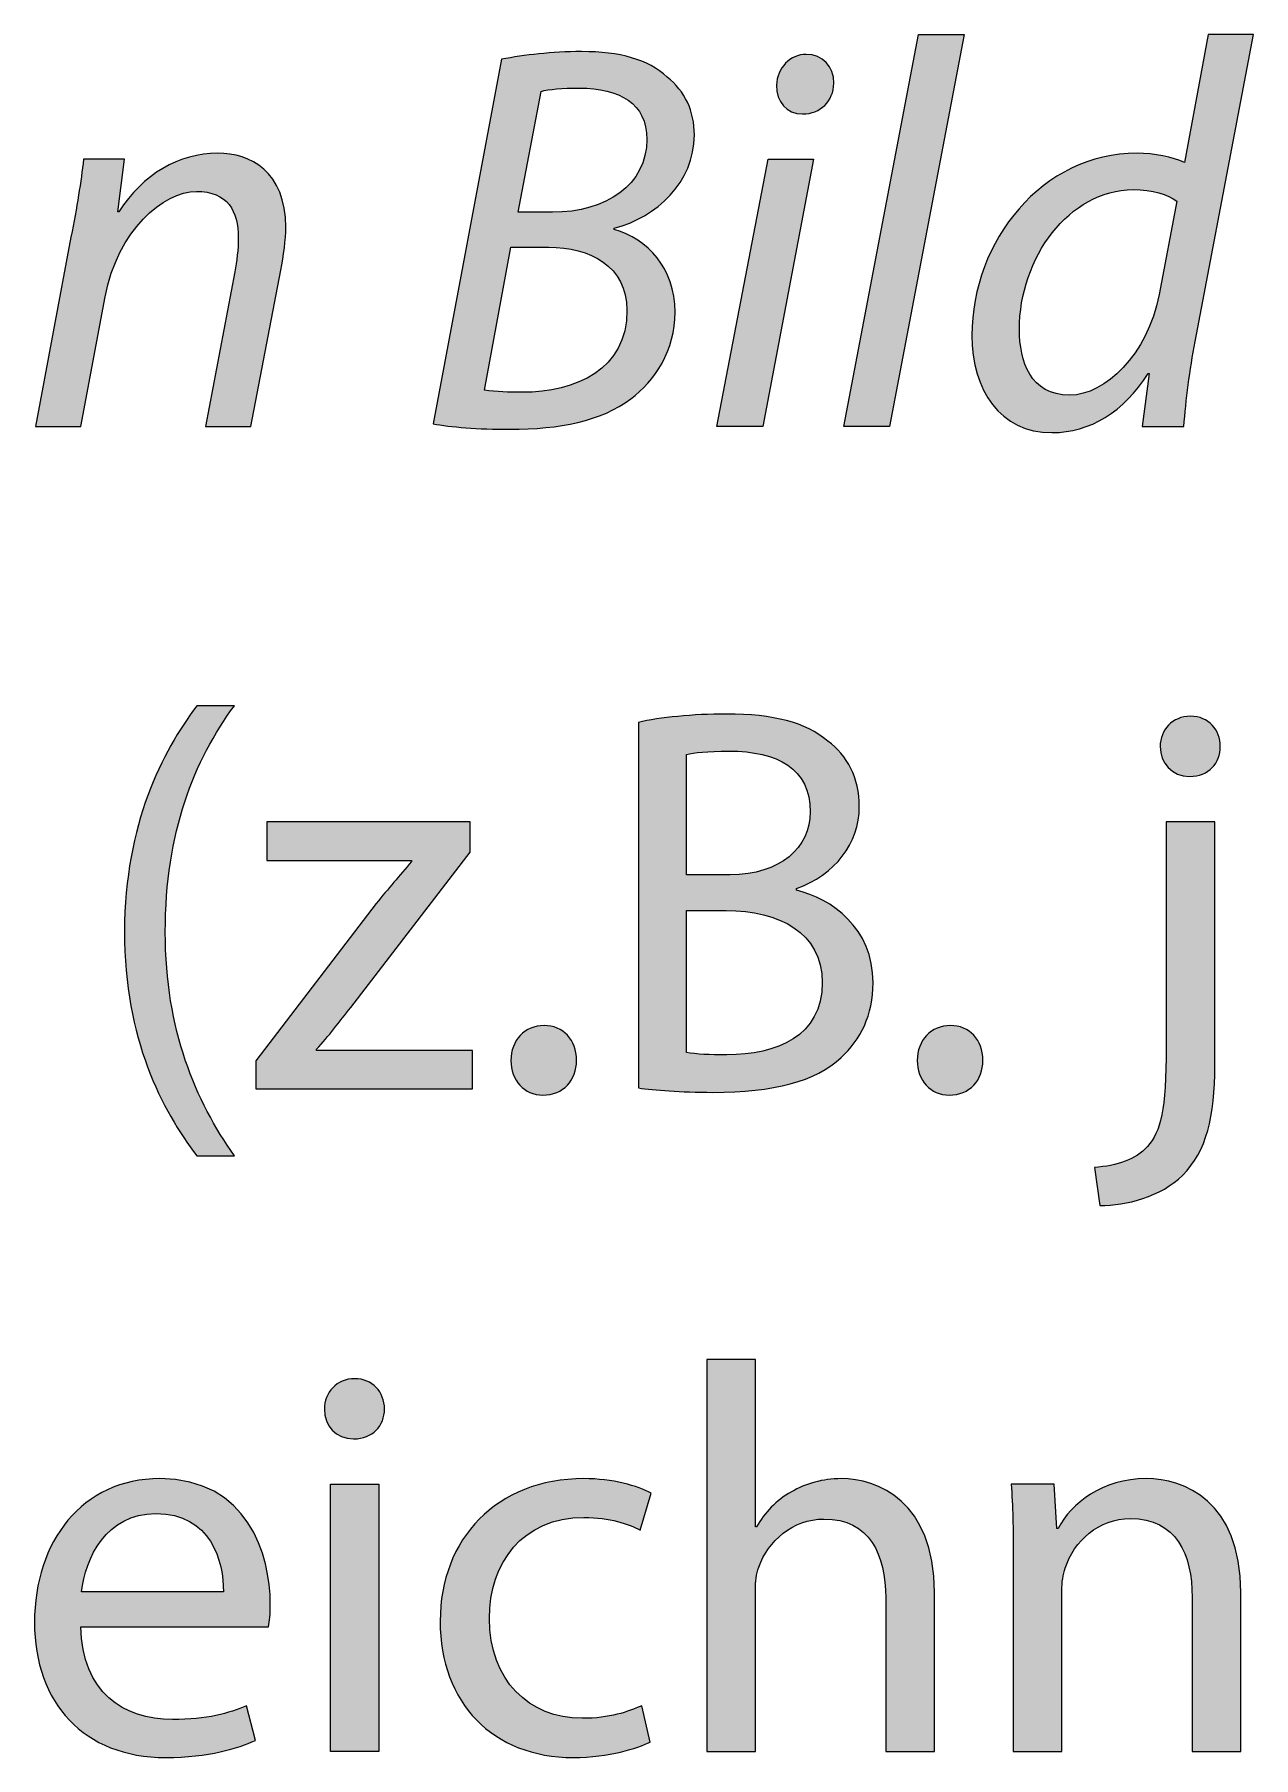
# Model space of a CAD drawing. Header units: inches. Extents: x 0 to 395, y 0 to 191.
# Drawn here: x 357.28 to 367.88, y 112.4 to 127.38 of the extents above; entities that cross this region are included whole.
import ezdxf

# ---------------------------------------------------------------- set-up
doc = ezdxf.new("R2010")
doc.units = ezdxf.units.IN
doc.header["$MEASUREMENT"] = 0
doc.layers.add('Template', color=7, linetype='Continuous')

# ---------------------------------------------------------------- blocks, each defined once
blk = doc.blocks.new('block 4')
at = {"layer": 'Template', "true_color": 0xf6921e}
h = blk.add_hatch(color=30, dxfattribs=at)
h.dxf.hatch_style = 2
h.paths.add_polyline_path([(364.318, 123.975), (364.967, 127.384), (365.365, 127.384), (364.717, 123.975)])
h = blk.add_hatch(color=30, dxfattribs=at)
h.dxf.hatch_style = 2
edge = h.paths.add_edge_path()
edge.add_spline(control_points=[(367.881, 127.384), (367.881, 127.384), (367.372, 124.714), (367.372, 124.714), (367.328, 124.47), (367.29, 124.201), (367.276, 123.975), (367.276, 123.975), (366.911, 123.975), (366.911, 123.975), (366.911, 123.975), (366.973, 124.436), (366.973, 124.436), (366.973, 124.436), (366.964, 124.436), (366.964, 124.436), (366.752, 124.104), (366.46, 123.922), (366.128, 123.922), (365.677, 123.922), (365.432, 124.292), (365.432, 124.767), (365.432, 125.593), (366.047, 126.352), (366.868, 126.352), (367.016, 126.352), (367.18, 126.318), (367.281, 126.27), (367.281, 126.27), (367.487, 127.384), (367.487, 127.384), (367.487, 127.384), (367.881, 127.384), (367.881, 127.384)], knot_values=[0, 0, 0, 0, 1, 1, 1, 2, 2, 2, 3, 3, 3, 4, 4, 4, 5, 5, 5, 6, 6, 6, 7, 7, 7, 8, 8, 8, 9, 9, 9, 10, 10, 10, 11, 11, 11, 11], degree=3, periodic=1)
edge = h.paths.add_edge_path()
edge.add_spline(control_points=[(367.213, 125.934), (367.137, 125.992), (367.002, 126.035), (366.834, 126.035), (366.277, 126.035), (365.845, 125.439), (365.845, 124.82), (365.845, 124.542), (365.941, 124.248), (366.282, 124.248), (366.589, 124.248), (366.959, 124.599), (367.06, 125.122), (367.06, 125.122), (367.213, 125.934), (367.213, 125.934)], knot_values=[0, 0, 0, 0, 1, 1, 1, 2, 2, 2, 3, 3, 3, 4, 4, 4, 5, 5, 5, 5], degree=3, periodic=1)
h = blk.add_hatch(color=30, dxfattribs=at)
h.dxf.hatch_style = 2
edge = h.paths.add_edge_path()
edge.add_spline(control_points=[(361.343, 127.168), (361.544, 127.206), (361.775, 127.235), (362.039, 127.235), (362.37, 127.235), (362.615, 127.168), (362.783, 127.014), (362.937, 126.889), (363.019, 126.721), (363.019, 126.51), (363.019, 126.097), (362.687, 125.795), (362.322, 125.699), (362.322, 125.699), (362.322, 125.689), (362.322, 125.689), (362.61, 125.603), (362.851, 125.358), (362.851, 124.969), (362.851, 124.637), (362.678, 124.373), (362.466, 124.215), (362.207, 124.023), (361.851, 123.951), (361.415, 123.951), (361.136, 123.951), (360.896, 123.97), (360.747, 123.999), (360.747, 123.999), (361.343, 127.168), (361.343, 127.168)], knot_values=[0, 0, 0, 0, 1, 1, 1, 2, 2, 2, 3, 3, 3, 4, 4, 4, 5, 5, 5, 6, 6, 6, 7, 7, 7, 8, 8, 8, 9, 9, 9, 10, 10, 10, 10], degree=3, periodic=1)
edge = h.paths.add_edge_path()
edge.add_spline(control_points=[(361.194, 124.292), (361.295, 124.277), (361.41, 124.273), (361.52, 124.273), (361.991, 124.273), (362.433, 124.47), (362.433, 124.988), (362.433, 125.367), (362.111, 125.535), (361.751, 125.535), (361.751, 125.535), (361.424, 125.535), (361.424, 125.535), (361.424, 125.535), (361.194, 124.292), (361.194, 124.292)], knot_values=[0, 0, 0, 0, 1, 1, 1, 2, 2, 2, 3, 3, 3, 4, 4, 4, 5, 5, 5, 5], degree=3, periodic=1)
edge = h.paths.add_edge_path()
edge.add_spline(control_points=[(361.487, 125.838), (361.487, 125.838), (361.785, 125.838), (361.785, 125.838), (362.25, 125.838), (362.606, 126.078), (362.606, 126.472), (362.606, 126.784), (362.37, 126.918), (362.02, 126.918), (361.871, 126.918), (361.751, 126.909), (361.688, 126.889), (361.688, 126.889), (361.487, 125.838), (361.487, 125.838)], knot_values=[0, 0, 0, 0, 1, 1, 1, 2, 2, 2, 3, 3, 3, 4, 4, 4, 5, 5, 5, 5], degree=3, periodic=1)
h = blk.add_hatch(color=30, dxfattribs=at)
h.dxf.hatch_style = 2
h.paths.add_polyline_path([(363.214, 123.975), (363.661, 126.299), (364.055, 126.299), (363.613, 123.975)])
edge = h.paths.add_edge_path()
edge.add_spline(control_points=[(363.733, 126.942), (363.738, 127.096), (363.853, 127.211), (363.992, 127.211), (364.136, 127.211), (364.232, 127.105), (364.232, 126.961), (364.228, 126.803), (364.117, 126.693), (363.959, 126.693), (363.819, 126.693), (363.733, 126.798), (363.733, 126.942)], knot_values=[0, 0, 0, 0, 1, 1, 1, 2, 2, 2, 3, 3, 3, 4, 4, 4, 4], degree=3, periodic=1)
h = blk.add_hatch(color=30, dxfattribs=at)
h.dxf.hatch_style = 2
edge = h.paths.add_edge_path()
edge.add_spline(control_points=[(357.292, 123.975), (357.292, 123.975), (357.599, 125.622), (357.599, 125.622), (357.652, 125.881), (357.685, 126.107), (357.709, 126.299), (357.709, 126.299), (358.065, 126.299), (358.065, 126.299), (358.065, 126.299), (358.007, 125.843), (358.007, 125.843), (358.007, 125.843), (358.016, 125.843), (358.016, 125.843), (358.223, 126.169), (358.54, 126.352), (358.876, 126.352), (359.155, 126.352), (359.467, 126.193), (359.467, 125.708), (359.467, 125.603), (359.448, 125.459), (359.423, 125.334), (359.423, 125.334), (359.164, 123.975), (359.164, 123.975), (359.164, 123.975), (358.77, 123.975), (358.77, 123.975), (358.77, 123.975), (359.025, 125.319), (359.025, 125.319), (359.039, 125.41), (359.054, 125.516), (359.054, 125.617), (359.054, 125.848), (358.962, 126.02), (358.689, 126.02), (358.405, 126.02), (358.002, 125.679), (357.897, 125.103), (357.897, 125.103), (357.685, 123.975), (357.685, 123.975), (357.685, 123.975), (357.292, 123.975), (357.292, 123.975)], knot_values=[0, 0, 0, 0, 1, 1, 1, 2, 2, 2, 3, 3, 3, 4, 4, 4, 5, 5, 5, 6, 6, 6, 7, 7, 7, 8, 8, 8, 9, 9, 9, 10, 10, 10, 11, 11, 11, 12, 12, 12, 13, 13, 13, 14, 14, 14, 15, 15, 15, 16, 16, 16, 16], degree=3, periodic=1)
h = blk.add_hatch(color=30, dxfattribs=at)
h.dxf.hatch_style = 2
edge = h.paths.add_edge_path()
edge.add_spline(control_points=[(359.02, 121.547), (358.669, 121.072), (358.419, 120.452), (358.419, 119.578), (358.419, 118.724), (358.683, 118.114), (359.02, 117.634), (359.02, 117.634), (358.693, 117.634), (358.693, 117.634), (358.391, 118.032), (358.064, 118.647), (358.064, 119.583), (358.069, 120.524), (358.391, 121.144), (358.693, 121.547), (358.693, 121.547), (359.02, 121.547), (359.02, 121.547)], knot_values=[0, 0, 0, 0, 1, 1, 1, 2, 2, 2, 3, 3, 3, 4, 4, 4, 5, 5, 5, 6, 6, 6, 6], degree=3, periodic=1)
h = blk.add_hatch(color=30, dxfattribs=at)
h.dxf.hatch_style = 2
edge = h.paths.add_edge_path()
edge.add_spline(control_points=[(362.533, 121.403), (362.715, 121.446), (363.008, 121.475), (363.296, 121.475), (363.714, 121.475), (363.983, 121.403), (364.18, 121.24), (364.348, 121.115), (364.453, 120.923), (364.453, 120.668), (364.453, 120.351), (364.242, 120.078), (363.906, 119.958), (363.906, 119.958), (363.906, 119.943), (363.906, 119.943), (364.213, 119.871), (364.573, 119.617), (364.573, 119.137), (364.573, 118.858), (364.463, 118.642), (364.295, 118.488), (364.074, 118.282), (363.709, 118.186), (363.181, 118.186), (362.893, 118.186), (362.672, 118.205), (362.533, 118.224), (362.533, 118.224), (362.533, 121.403), (362.533, 121.403)], knot_values=[0, 0, 0, 0, 1, 1, 1, 2, 2, 2, 3, 3, 3, 4, 4, 4, 5, 5, 5, 6, 6, 6, 7, 7, 7, 8, 8, 8, 9, 9, 9, 10, 10, 10, 10], degree=3, periodic=1)
edge = h.paths.add_edge_path()
edge.add_spline(control_points=[(362.95, 120.078), (362.95, 120.078), (363.33, 120.078), (363.33, 120.078), (363.767, 120.078), (364.026, 120.313), (364.026, 120.625), (364.026, 121), (363.743, 121.153), (363.32, 121.153), (363.128, 121.153), (363.018, 121.139), (362.95, 121.124), (362.95, 121.124), (362.95, 120.078), (362.95, 120.078)], knot_values=[0, 0, 0, 0, 1, 1, 1, 2, 2, 2, 3, 3, 3, 4, 4, 4, 5, 5, 5, 5], degree=3, periodic=1)
edge = h.paths.add_edge_path()
edge.add_spline(control_points=[(362.95, 118.532), (363.037, 118.517), (363.152, 118.512), (363.301, 118.512), (363.733, 118.512), (364.131, 118.671), (364.131, 119.141), (364.131, 119.578), (363.752, 119.766), (363.296, 119.766), (363.296, 119.766), (362.95, 119.766), (362.95, 119.766), (362.95, 119.766), (362.95, 118.532), (362.95, 118.532)], knot_values=[0, 0, 0, 0, 1, 1, 1, 2, 2, 2, 3, 3, 3, 4, 4, 4, 5, 5, 5, 5], degree=3, periodic=1)
h = blk.add_hatch(color=30, dxfattribs=at)
h.dxf.hatch_style = 2
edge = h.paths.add_edge_path()
edge.add_spline(control_points=[(366.497, 117.533), (366.694, 117.547), (366.857, 117.6), (366.958, 117.715), (367.074, 117.845), (367.121, 118.027), (367.121, 118.584), (367.121, 118.584), (367.121, 120.539), (367.121, 120.539), (367.121, 120.539), (367.544, 120.539), (367.544, 120.539), (367.544, 120.539), (367.544, 118.421), (367.544, 118.421), (367.544, 117.97), (367.472, 117.677), (367.265, 117.466), (367.078, 117.278), (366.771, 117.201), (366.545, 117.201), (366.545, 117.201), (366.497, 117.533), (366.497, 117.533)], knot_values=[0, 0, 0, 0, 1, 1, 1, 2, 2, 2, 3, 3, 3, 4, 4, 4, 5, 5, 5, 6, 6, 6, 7, 7, 7, 8, 8, 8, 8], degree=3, periodic=1)
edge = h.paths.add_edge_path()
edge.add_spline(control_points=[(367.592, 121.192), (367.592, 121.052), (367.496, 120.933), (367.323, 120.933), (367.169, 120.933), (367.069, 121.052), (367.069, 121.192), (367.069, 121.336), (367.174, 121.456), (367.333, 121.456), (367.491, 121.456), (367.592, 121.336), (367.592, 121.192)], knot_values=[0, 0, 0, 0, 1, 1, 1, 2, 2, 2, 3, 3, 3, 4, 4, 4, 4], degree=3, periodic=1)
h = blk.add_hatch(color=30, dxfattribs=at)
h.dxf.hatch_style = 2
edge = h.paths.add_edge_path()
edge.add_spline(control_points=[(359.206, 118.46), (359.206, 118.46), (360.253, 119.828), (360.253, 119.828), (360.359, 119.958), (360.455, 120.068), (360.56, 120.193), (360.56, 120.193), (360.56, 120.202), (360.56, 120.202), (360.56, 120.202), (359.302, 120.202), (359.302, 120.202), (359.302, 120.202), (359.302, 120.539), (359.302, 120.539), (359.302, 120.539), (361.069, 120.539), (361.069, 120.539), (361.069, 120.539), (361.069, 120.274), (361.069, 120.274), (361.069, 120.274), (360.032, 118.925), (360.032, 118.925), (359.931, 118.796), (359.84, 118.676), (359.734, 118.561), (359.734, 118.561), (359.734, 118.551), (359.734, 118.551), (359.734, 118.551), (361.089, 118.551), (361.089, 118.551), (361.089, 118.551), (361.089, 118.215), (361.089, 118.215), (361.089, 118.215), (359.206, 118.215), (359.206, 118.215), (359.206, 118.215), (359.206, 118.46), (359.206, 118.46)], knot_values=[0, 0, 0, 0, 1, 1, 1, 2, 2, 2, 3, 3, 3, 4, 4, 4, 5, 5, 5, 6, 6, 6, 7, 7, 7, 8, 8, 8, 9, 9, 9, 10, 10, 10, 11, 11, 11, 12, 12, 12, 13, 13, 13, 14, 14, 14, 14], degree=3, periodic=1)
h = blk.add_hatch(color=30, dxfattribs=at)
h.dxf.hatch_style = 2
edge = h.paths.add_edge_path()
edge.add_spline(control_points=[(361.424, 118.464), (361.424, 118.637), (361.544, 118.767), (361.712, 118.767), (361.88, 118.767), (361.995, 118.642), (361.995, 118.464), (361.995, 118.292), (361.88, 118.162), (361.702, 118.162), (361.539, 118.162), (361.424, 118.292), (361.424, 118.464)], knot_values=[0, 0, 0, 0, 1, 1, 1, 2, 2, 2, 3, 3, 3, 4, 4, 4, 4], degree=3, periodic=1)
h = blk.add_hatch(color=30, dxfattribs=at)
h.dxf.hatch_style = 2
edge = h.paths.add_edge_path()
edge.add_spline(control_points=[(364.957, 118.464), (364.957, 118.637), (365.077, 118.767), (365.245, 118.767), (365.413, 118.767), (365.528, 118.642), (365.528, 118.464), (365.528, 118.292), (365.413, 118.162), (365.235, 118.162), (365.072, 118.162), (364.957, 118.292), (364.957, 118.464)], knot_values=[0, 0, 0, 0, 1, 1, 1, 2, 2, 2, 3, 3, 3, 4, 4, 4, 4], degree=3, periodic=1)
h = blk.add_hatch(color=30, dxfattribs=at)
h.dxf.hatch_style = 2
edge = h.paths.add_edge_path()
edge.add_spline(control_points=[(363.128, 115.864), (363.128, 115.864), (363.551, 115.864), (363.551, 115.864), (363.551, 115.864), (363.551, 114.409), (363.551, 114.409), (363.551, 114.409), (363.56, 114.409), (363.56, 114.409), (363.627, 114.529), (363.733, 114.64), (363.863, 114.712), (363.987, 114.784), (364.136, 114.827), (364.295, 114.827), (364.607, 114.827), (365.106, 114.635), (365.106, 113.838), (365.106, 113.838), (365.106, 112.455), (365.106, 112.455), (365.106, 112.455), (364.683, 112.455), (364.683, 112.455), (364.683, 112.455), (364.683, 113.79), (364.683, 113.79), (364.683, 114.164), (364.544, 114.476), (364.146, 114.476), (363.872, 114.476), (363.661, 114.284), (363.579, 114.058), (363.555, 113.996), (363.551, 113.934), (363.551, 113.857), (363.551, 113.857), (363.551, 112.455), (363.551, 112.455), (363.551, 112.455), (363.128, 112.455), (363.128, 112.455), (363.128, 112.455), (363.128, 115.864), (363.128, 115.864)], knot_values=[0, 0, 0, 0, 1, 1, 1, 2, 2, 2, 3, 3, 3, 4, 4, 4, 5, 5, 5, 6, 6, 6, 7, 7, 7, 8, 8, 8, 9, 9, 9, 10, 10, 10, 11, 11, 11, 12, 12, 12, 13, 13, 13, 14, 14, 14, 15, 15, 15, 15], degree=3, periodic=1)
h = blk.add_hatch(color=30, dxfattribs=at)
h.dxf.hatch_style = 2
edge = h.paths.add_edge_path()
edge.add_spline(control_points=[(360.325, 115.432), (360.325, 115.288), (360.224, 115.173), (360.056, 115.173), (359.902, 115.173), (359.802, 115.288), (359.802, 115.432), (359.802, 115.576), (359.907, 115.696), (360.066, 115.696), (360.219, 115.696), (360.325, 115.581), (360.325, 115.432)], knot_values=[0, 0, 0, 0, 1, 1, 1, 2, 2, 2, 3, 3, 3, 4, 4, 4, 4], degree=3, periodic=1)
h.paths.add_polyline_path([(359.854, 112.455), (359.854, 114.779), (360.277, 114.779), (360.277, 112.455)])
h = blk.add_hatch(color=30, dxfattribs=at)
h.dxf.hatch_style = 2
edge = h.paths.add_edge_path()
edge.add_spline(control_points=[(357.685, 113.54), (357.695, 112.968), (358.055, 112.733), (358.482, 112.733), (358.785, 112.733), (358.972, 112.786), (359.125, 112.853), (359.125, 112.853), (359.202, 112.551), (359.202, 112.551), (359.053, 112.484), (358.794, 112.402), (358.424, 112.402), (357.709, 112.402), (357.282, 112.878), (357.282, 113.578), (357.282, 114.279), (357.695, 114.827), (358.372, 114.827), (359.135, 114.827), (359.332, 114.164), (359.332, 113.737), (359.332, 113.65), (359.327, 113.588), (359.317, 113.54), (359.317, 113.54), (357.685, 113.54), (357.685, 113.54)], knot_values=[0, 0, 0, 0, 1, 1, 1, 2, 2, 2, 3, 3, 3, 4, 4, 4, 5, 5, 5, 6, 6, 6, 7, 7, 7, 8, 8, 8, 9, 9, 9, 9], degree=3, periodic=1)
edge = h.paths.add_edge_path()
edge.add_spline(control_points=[(358.924, 113.842), (358.929, 114.107), (358.813, 114.524), (358.338, 114.524), (357.906, 114.524), (357.724, 114.135), (357.69, 113.842), (357.69, 113.842), (358.924, 113.842), (358.924, 113.842)], knot_values=[0, 0, 0, 0, 1, 1, 1, 2, 2, 2, 3, 3, 3, 3], degree=3, periodic=1)
h = blk.add_hatch(color=30, dxfattribs=at)
h.dxf.hatch_style = 2
edge = h.paths.add_edge_path()
edge.add_spline(control_points=[(362.634, 112.536), (362.524, 112.484), (362.279, 112.402), (361.967, 112.402), (361.265, 112.402), (360.809, 112.878), (360.809, 113.588), (360.809, 114.303), (361.299, 114.827), (362.058, 114.827), (362.308, 114.827), (362.528, 114.764), (362.643, 114.702), (362.643, 114.702), (362.547, 114.38), (362.547, 114.38), (362.447, 114.433), (362.288, 114.49), (362.058, 114.49), (361.525, 114.49), (361.237, 114.092), (361.237, 113.612), (361.237, 113.074), (361.582, 112.743), (362.043, 112.743), (362.283, 112.743), (362.442, 112.8), (362.562, 112.853), (362.562, 112.853), (362.634, 112.536), (362.634, 112.536)], knot_values=[0, 0, 0, 0, 1, 1, 1, 2, 2, 2, 3, 3, 3, 4, 4, 4, 5, 5, 5, 6, 6, 6, 7, 7, 7, 8, 8, 8, 9, 9, 9, 10, 10, 10, 10], degree=3, periodic=1)
h = blk.add_hatch(color=30, dxfattribs=at)
h.dxf.hatch_style = 2
edge = h.paths.add_edge_path()
edge.add_spline(control_points=[(365.792, 114.15), (365.792, 114.395), (365.787, 114.587), (365.773, 114.779), (365.773, 114.779), (366.147, 114.779), (366.147, 114.779), (366.147, 114.779), (366.171, 114.395), (366.171, 114.395), (366.171, 114.395), (366.181, 114.395), (366.181, 114.395), (366.296, 114.611), (366.565, 114.827), (366.949, 114.827), (367.271, 114.827), (367.77, 114.635), (367.77, 113.838), (367.77, 113.838), (367.77, 112.455), (367.77, 112.455), (367.77, 112.455), (367.347, 112.455), (367.347, 112.455), (367.347, 112.455), (367.347, 113.795), (367.347, 113.795), (367.347, 114.169), (367.208, 114.481), (366.81, 114.481), (366.536, 114.481), (366.32, 114.284), (366.243, 114.049), (366.224, 113.996), (366.214, 113.924), (366.214, 113.852), (366.214, 113.852), (366.214, 112.455), (366.214, 112.455), (366.214, 112.455), (365.792, 112.455), (365.792, 112.455), (365.792, 112.455), (365.792, 114.15), (365.792, 114.15)], knot_values=[0, 0, 0, 0, 1, 1, 1, 2, 2, 2, 3, 3, 3, 4, 4, 4, 5, 5, 5, 6, 6, 6, 7, 7, 7, 8, 8, 8, 9, 9, 9, 10, 10, 10, 11, 11, 11, 12, 12, 12, 13, 13, 13, 14, 14, 14, 15, 15, 15, 15], degree=3, periodic=1)
at = {"layer": 'Template', "lineweight": 0}
for points in [[(364.318, 123.975), (364.967, 127.384), (365.365, 127.384), (364.717, 123.975), (364.318, 123.975)], [(363.214, 123.975), (363.661, 126.299), (364.055, 126.299), (363.613, 123.975), (363.214, 123.975)], [(359.854, 112.455), (359.854, 114.779), (360.277, 114.779), (360.277, 112.455), (359.854, 112.455)]]:
    blk.add_lwpolyline(points, dxfattribs=at)
for points, knots in [([(367.881, 127.384), (367.881, 127.384), (367.372, 124.714), (367.372, 124.714), (367.328, 124.47), (367.29, 124.201), (367.276, 123.975), (367.276, 123.975), (366.911, 123.975), (366.911, 123.975), (366.911, 123.975), (366.973, 124.436), (366.973, 124.436), (366.973, 124.436), (366.964, 124.436), (366.964, 124.436), (366.752, 124.104), (366.46, 123.922), (366.128, 123.922), (365.677, 123.922), (365.432, 124.292), (365.432, 124.767), (365.432, 125.593), (366.047, 126.352), (366.868, 126.352), (367.016, 126.352), (367.18, 126.318), (367.281, 126.27), (367.281, 126.27), (367.487, 127.384), (367.487, 127.384), (367.487, 127.384), (367.881, 127.384), (367.881, 127.384)], [0, 0, 0, 0, 1, 1, 1, 2, 2, 2, 3, 3, 3, 4, 4, 4, 5, 5, 5, 6, 6, 6, 7, 7, 7, 8, 8, 8, 9, 9, 9, 10, 10, 10, 11, 11, 11, 11]), ([(361.343, 127.168), (361.544, 127.206), (361.775, 127.235), (362.039, 127.235), (362.37, 127.235), (362.615, 127.168), (362.783, 127.014), (362.937, 126.889), (363.019, 126.721), (363.019, 126.51), (363.019, 126.097), (362.687, 125.795), (362.322, 125.699), (362.322, 125.699), (362.322, 125.689), (362.322, 125.689), (362.61, 125.603), (362.851, 125.358), (362.851, 124.969), (362.851, 124.637), (362.678, 124.373), (362.466, 124.215), (362.207, 124.023), (361.851, 123.951), (361.415, 123.951), (361.136, 123.951), (360.896, 123.97), (360.747, 123.999), (360.747, 123.999), (361.343, 127.168), (361.343, 127.168)], [0, 0, 0, 0, 1, 1, 1, 2, 2, 2, 3, 3, 3, 4, 4, 4, 5, 5, 5, 6, 6, 6, 7, 7, 7, 8, 8, 8, 9, 9, 9, 10, 10, 10, 10]), ([(363.733, 126.942), (363.738, 127.096), (363.853, 127.211), (363.992, 127.211), (364.136, 127.211), (364.232, 127.105), (364.232, 126.961), (364.228, 126.803), (364.117, 126.693), (363.959, 126.693), (363.819, 126.693), (363.733, 126.798), (363.733, 126.942)], [0, 0, 0, 0, 1, 1, 1, 2, 2, 2, 3, 3, 3, 4, 4, 4, 4]), ([(361.487, 125.838), (361.487, 125.838), (361.785, 125.838), (361.785, 125.838), (362.25, 125.838), (362.606, 126.078), (362.606, 126.472), (362.606, 126.784), (362.37, 126.918), (362.02, 126.918), (361.871, 126.918), (361.751, 126.909), (361.688, 126.889), (361.688, 126.889), (361.487, 125.838), (361.487, 125.838)], [0, 0, 0, 0, 1, 1, 1, 2, 2, 2, 3, 3, 3, 4, 4, 4, 5, 5, 5, 5]), ([(357.292, 123.975), (357.292, 123.975), (357.599, 125.622), (357.599, 125.622), (357.652, 125.881), (357.685, 126.107), (357.709, 126.299), (357.709, 126.299), (358.065, 126.299), (358.065, 126.299), (358.065, 126.299), (358.007, 125.843), (358.007, 125.843), (358.007, 125.843), (358.016, 125.843), (358.016, 125.843), (358.223, 126.169), (358.54, 126.352), (358.876, 126.352), (359.155, 126.352), (359.467, 126.193), (359.467, 125.708), (359.467, 125.603), (359.448, 125.459), (359.423, 125.334), (359.423, 125.334), (359.164, 123.975), (359.164, 123.975), (359.164, 123.975), (358.77, 123.975), (358.77, 123.975), (358.77, 123.975), (359.025, 125.319), (359.025, 125.319), (359.039, 125.41), (359.054, 125.516), (359.054, 125.617), (359.054, 125.848), (358.962, 126.02), (358.689, 126.02), (358.405, 126.02), (358.002, 125.679), (357.897, 125.103), (357.897, 125.103), (357.685, 123.975), (357.685, 123.975), (357.685, 123.975), (357.292, 123.975), (357.292, 123.975)], [0, 0, 0, 0, 1, 1, 1, 2, 2, 2, 3, 3, 3, 4, 4, 4, 5, 5, 5, 6, 6, 6, 7, 7, 7, 8, 8, 8, 9, 9, 9, 10, 10, 10, 11, 11, 11, 12, 12, 12, 13, 13, 13, 14, 14, 14, 15, 15, 15, 16, 16, 16, 16]), ([(367.213, 125.934), (367.137, 125.992), (367.002, 126.035), (366.834, 126.035), (366.277, 126.035), (365.845, 125.439), (365.845, 124.82), (365.845, 124.542), (365.941, 124.248), (366.282, 124.248), (366.589, 124.248), (366.959, 124.599), (367.06, 125.122), (367.06, 125.122), (367.213, 125.934), (367.213, 125.934)], [0, 0, 0, 0, 1, 1, 1, 2, 2, 2, 3, 3, 3, 4, 4, 4, 5, 5, 5, 5]), ([(361.194, 124.292), (361.295, 124.277), (361.41, 124.273), (361.52, 124.273), (361.991, 124.273), (362.433, 124.47), (362.433, 124.988), (362.433, 125.367), (362.111, 125.535), (361.751, 125.535), (361.751, 125.535), (361.424, 125.535), (361.424, 125.535), (361.424, 125.535), (361.194, 124.292), (361.194, 124.292)], [0, 0, 0, 0, 1, 1, 1, 2, 2, 2, 3, 3, 3, 4, 4, 4, 5, 5, 5, 5]), ([(359.02, 121.547), (358.669, 121.072), (358.419, 120.452), (358.419, 119.578), (358.419, 118.724), (358.683, 118.114), (359.02, 117.634), (359.02, 117.634), (358.693, 117.634), (358.693, 117.634), (358.391, 118.032), (358.064, 118.647), (358.064, 119.583), (358.069, 120.524), (358.391, 121.144), (358.693, 121.547), (358.693, 121.547), (359.02, 121.547), (359.02, 121.547)], [0, 0, 0, 0, 1, 1, 1, 2, 2, 2, 3, 3, 3, 4, 4, 4, 5, 5, 5, 6, 6, 6, 6]), ([(362.533, 121.403), (362.715, 121.446), (363.008, 121.475), (363.296, 121.475), (363.714, 121.475), (363.983, 121.403), (364.18, 121.24), (364.348, 121.115), (364.453, 120.923), (364.453, 120.668), (364.453, 120.351), (364.242, 120.078), (363.906, 119.958), (363.906, 119.958), (363.906, 119.943), (363.906, 119.943), (364.213, 119.871), (364.573, 119.617), (364.573, 119.137), (364.573, 118.858), (364.463, 118.642), (364.295, 118.488), (364.074, 118.282), (363.709, 118.186), (363.181, 118.186), (362.893, 118.186), (362.672, 118.205), (362.533, 118.224), (362.533, 118.224), (362.533, 121.403), (362.533, 121.403)], [0, 0, 0, 0, 1, 1, 1, 2, 2, 2, 3, 3, 3, 4, 4, 4, 5, 5, 5, 6, 6, 6, 7, 7, 7, 8, 8, 8, 9, 9, 9, 10, 10, 10, 10]), ([(367.592, 121.192), (367.592, 121.052), (367.496, 120.933), (367.323, 120.933), (367.169, 120.933), (367.069, 121.052), (367.069, 121.192), (367.069, 121.336), (367.174, 121.456), (367.333, 121.456), (367.491, 121.456), (367.592, 121.336), (367.592, 121.192)], [0, 0, 0, 0, 1, 1, 1, 2, 2, 2, 3, 3, 3, 4, 4, 4, 4]), ([(362.95, 120.078), (362.95, 120.078), (363.33, 120.078), (363.33, 120.078), (363.767, 120.078), (364.026, 120.313), (364.026, 120.625), (364.026, 121), (363.743, 121.153), (363.32, 121.153), (363.128, 121.153), (363.018, 121.139), (362.95, 121.124), (362.95, 121.124), (362.95, 120.078), (362.95, 120.078)], [0, 0, 0, 0, 1, 1, 1, 2, 2, 2, 3, 3, 3, 4, 4, 4, 5, 5, 5, 5]), ([(359.206, 118.46), (359.206, 118.46), (360.253, 119.828), (360.253, 119.828), (360.359, 119.958), (360.455, 120.068), (360.56, 120.193), (360.56, 120.193), (360.56, 120.202), (360.56, 120.202), (360.56, 120.202), (359.302, 120.202), (359.302, 120.202), (359.302, 120.202), (359.302, 120.539), (359.302, 120.539), (359.302, 120.539), (361.069, 120.539), (361.069, 120.539), (361.069, 120.539), (361.069, 120.274), (361.069, 120.274), (361.069, 120.274), (360.032, 118.925), (360.032, 118.925), (359.931, 118.796), (359.84, 118.676), (359.734, 118.561), (359.734, 118.561), (359.734, 118.551), (359.734, 118.551), (359.734, 118.551), (361.089, 118.551), (361.089, 118.551), (361.089, 118.551), (361.089, 118.215), (361.089, 118.215), (361.089, 118.215), (359.206, 118.215), (359.206, 118.215), (359.206, 118.215), (359.206, 118.46), (359.206, 118.46)], [0, 0, 0, 0, 1, 1, 1, 2, 2, 2, 3, 3, 3, 4, 4, 4, 5, 5, 5, 6, 6, 6, 7, 7, 7, 8, 8, 8, 9, 9, 9, 10, 10, 10, 11, 11, 11, 12, 12, 12, 13, 13, 13, 14, 14, 14, 14]), ([(366.497, 117.533), (366.694, 117.547), (366.857, 117.6), (366.958, 117.715), (367.074, 117.845), (367.121, 118.027), (367.121, 118.584), (367.121, 118.584), (367.121, 120.539), (367.121, 120.539), (367.121, 120.539), (367.544, 120.539), (367.544, 120.539), (367.544, 120.539), (367.544, 118.421), (367.544, 118.421), (367.544, 117.97), (367.472, 117.677), (367.265, 117.466), (367.078, 117.278), (366.771, 117.201), (366.545, 117.201), (366.545, 117.201), (366.497, 117.533), (366.497, 117.533)], [0, 0, 0, 0, 1, 1, 1, 2, 2, 2, 3, 3, 3, 4, 4, 4, 5, 5, 5, 6, 6, 6, 7, 7, 7, 8, 8, 8, 8]), ([(362.95, 118.532), (363.037, 118.517), (363.152, 118.512), (363.301, 118.512), (363.733, 118.512), (364.131, 118.671), (364.131, 119.141), (364.131, 119.578), (363.752, 119.766), (363.296, 119.766), (363.296, 119.766), (362.95, 119.766), (362.95, 119.766), (362.95, 119.766), (362.95, 118.532), (362.95, 118.532)], [0, 0, 0, 0, 1, 1, 1, 2, 2, 2, 3, 3, 3, 4, 4, 4, 5, 5, 5, 5]), ([(361.424, 118.464), (361.424, 118.637), (361.544, 118.767), (361.712, 118.767), (361.88, 118.767), (361.995, 118.642), (361.995, 118.464), (361.995, 118.292), (361.88, 118.162), (361.702, 118.162), (361.539, 118.162), (361.424, 118.292), (361.424, 118.464)], [0, 0, 0, 0, 1, 1, 1, 2, 2, 2, 3, 3, 3, 4, 4, 4, 4]), ([(364.957, 118.464), (364.957, 118.637), (365.077, 118.767), (365.245, 118.767), (365.413, 118.767), (365.528, 118.642), (365.528, 118.464), (365.528, 118.292), (365.413, 118.162), (365.235, 118.162), (365.072, 118.162), (364.957, 118.292), (364.957, 118.464)], [0, 0, 0, 0, 1, 1, 1, 2, 2, 2, 3, 3, 3, 4, 4, 4, 4]), ([(363.128, 115.864), (363.128, 115.864), (363.551, 115.864), (363.551, 115.864), (363.551, 115.864), (363.551, 114.409), (363.551, 114.409), (363.551, 114.409), (363.56, 114.409), (363.56, 114.409), (363.627, 114.529), (363.733, 114.64), (363.863, 114.712), (363.987, 114.784), (364.136, 114.827), (364.295, 114.827), (364.607, 114.827), (365.106, 114.635), (365.106, 113.838), (365.106, 113.838), (365.106, 112.455), (365.106, 112.455), (365.106, 112.455), (364.683, 112.455), (364.683, 112.455), (364.683, 112.455), (364.683, 113.79), (364.683, 113.79), (364.683, 114.164), (364.544, 114.476), (364.146, 114.476), (363.872, 114.476), (363.661, 114.284), (363.579, 114.058), (363.555, 113.996), (363.551, 113.934), (363.551, 113.857), (363.551, 113.857), (363.551, 112.455), (363.551, 112.455), (363.551, 112.455), (363.128, 112.455), (363.128, 112.455), (363.128, 112.455), (363.128, 115.864), (363.128, 115.864)], [0, 0, 0, 0, 1, 1, 1, 2, 2, 2, 3, 3, 3, 4, 4, 4, 5, 5, 5, 6, 6, 6, 7, 7, 7, 8, 8, 8, 9, 9, 9, 10, 10, 10, 11, 11, 11, 12, 12, 12, 13, 13, 13, 14, 14, 14, 15, 15, 15, 15]), ([(360.325, 115.432), (360.325, 115.288), (360.224, 115.173), (360.056, 115.173), (359.902, 115.173), (359.802, 115.288), (359.802, 115.432), (359.802, 115.576), (359.907, 115.696), (360.066, 115.696), (360.219, 115.696), (360.325, 115.581), (360.325, 115.432)], [0, 0, 0, 0, 1, 1, 1, 2, 2, 2, 3, 3, 3, 4, 4, 4, 4]), ([(357.685, 113.54), (357.695, 112.968), (358.055, 112.733), (358.482, 112.733), (358.785, 112.733), (358.972, 112.786), (359.125, 112.853), (359.125, 112.853), (359.202, 112.551), (359.202, 112.551), (359.053, 112.484), (358.794, 112.402), (358.424, 112.402), (357.709, 112.402), (357.282, 112.878), (357.282, 113.578), (357.282, 114.279), (357.695, 114.827), (358.372, 114.827), (359.135, 114.827), (359.332, 114.164), (359.332, 113.737), (359.332, 113.65), (359.327, 113.588), (359.317, 113.54), (359.317, 113.54), (357.685, 113.54), (357.685, 113.54)], [0, 0, 0, 0, 1, 1, 1, 2, 2, 2, 3, 3, 3, 4, 4, 4, 5, 5, 5, 6, 6, 6, 7, 7, 7, 8, 8, 8, 9, 9, 9, 9]), ([(362.634, 112.536), (362.524, 112.484), (362.279, 112.402), (361.967, 112.402), (361.265, 112.402), (360.809, 112.878), (360.809, 113.588), (360.809, 114.303), (361.299, 114.827), (362.058, 114.827), (362.308, 114.827), (362.528, 114.764), (362.643, 114.702), (362.643, 114.702), (362.547, 114.38), (362.547, 114.38), (362.447, 114.433), (362.288, 114.49), (362.058, 114.49), (361.525, 114.49), (361.237, 114.092), (361.237, 113.612), (361.237, 113.074), (361.582, 112.743), (362.043, 112.743), (362.283, 112.743), (362.442, 112.8), (362.562, 112.853), (362.562, 112.853), (362.634, 112.536), (362.634, 112.536)], [0, 0, 0, 0, 1, 1, 1, 2, 2, 2, 3, 3, 3, 4, 4, 4, 5, 5, 5, 6, 6, 6, 7, 7, 7, 8, 8, 8, 9, 9, 9, 10, 10, 10, 10]), ([(365.792, 114.15), (365.792, 114.395), (365.787, 114.587), (365.773, 114.779), (365.773, 114.779), (366.147, 114.779), (366.147, 114.779), (366.147, 114.779), (366.171, 114.395), (366.171, 114.395), (366.171, 114.395), (366.181, 114.395), (366.181, 114.395), (366.296, 114.611), (366.565, 114.827), (366.949, 114.827), (367.271, 114.827), (367.77, 114.635), (367.77, 113.838), (367.77, 113.838), (367.77, 112.455), (367.77, 112.455), (367.77, 112.455), (367.347, 112.455), (367.347, 112.455), (367.347, 112.455), (367.347, 113.795), (367.347, 113.795), (367.347, 114.169), (367.208, 114.481), (366.81, 114.481), (366.536, 114.481), (366.32, 114.284), (366.243, 114.049), (366.224, 113.996), (366.214, 113.924), (366.214, 113.852), (366.214, 113.852), (366.214, 112.455), (366.214, 112.455), (366.214, 112.455), (365.792, 112.455), (365.792, 112.455), (365.792, 112.455), (365.792, 114.15), (365.792, 114.15)], [0, 0, 0, 0, 1, 1, 1, 2, 2, 2, 3, 3, 3, 4, 4, 4, 5, 5, 5, 6, 6, 6, 7, 7, 7, 8, 8, 8, 9, 9, 9, 10, 10, 10, 11, 11, 11, 12, 12, 12, 13, 13, 13, 14, 14, 14, 15, 15, 15, 15]), ([(358.924, 113.842), (358.929, 114.107), (358.813, 114.524), (358.338, 114.524), (357.906, 114.524), (357.724, 114.135), (357.69, 113.842), (357.69, 113.842), (358.924, 113.842), (358.924, 113.842)], [0, 0, 0, 0, 1, 1, 1, 2, 2, 2, 3, 3, 3, 3])]:
    blk.add_open_spline(points, degree=3, knots=knots, dxfattribs=at)

msp = doc.modelspace()

# ---------------------------------------------------------------- block references
at = {"layer": 'Template'}
msp.add_blockref('block 4', (0, 0), dxfattribs=at)

doc.saveas('drawing.dxf')
